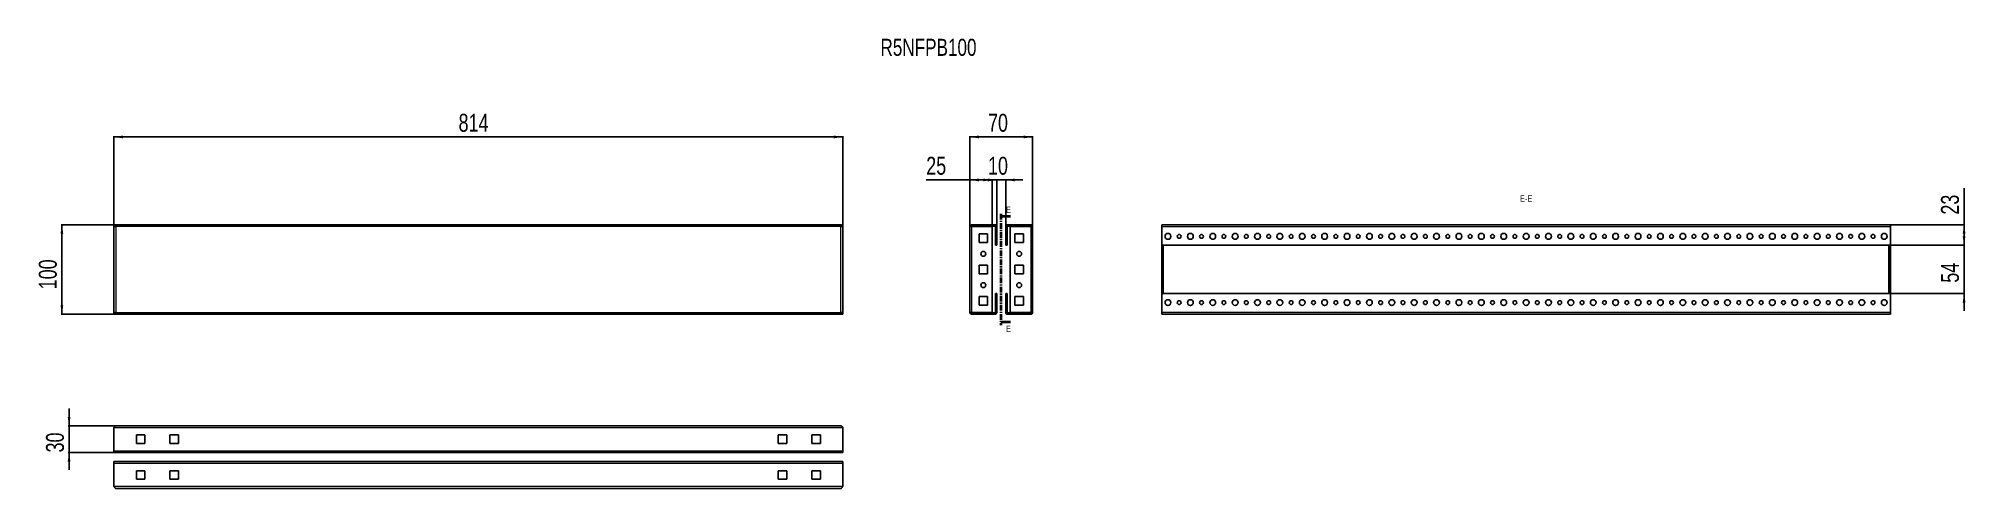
# Model space of a CAD drawing. Header units: millimetres. Extents: x -314 to 1838, y 38 to 540.
import ezdxf

# ---------------------------------------------------------------- set-up
doc = ezdxf.new("R2010")
doc.units = ezdxf.units.MM
doc.linetypes.add('CENTER', pattern=[10.16, 6.35, -1.27, 1.27, -1.27])
doc.layers.add('FORMAT', color=7, linetype='Continuous')
doc.styles.add('SLDTEXTSTYLE0', font='TXT', dxfattribs={"width": 0.75})
doc.dimstyles.new('SLDDIMSTYLE0', dxfattribs={"dimtxt": 20, "dimasz": 10, "dimexe": 0, "dimexo": 0.0625, "dimgap": 5, "dimtad": 2, "dimdec": 1, "dimrnd": 1e-09, "dimzin": 12, "dimdsep": 46, "dimtxsty": 'SLDTEXTSTYLE0', "dimsah": 1, "dimcen": 0.09, "dimadec": 0, "dimazin": 3, "dimtfac": 1, "dimtofl": 0, "dimtmove": 0, "dimatfit": 3, "dimfxl": 0, "dimfrac": 2, "dimtolj": 1, "dimtzin": 12, "dimarcsym": 0})
doc.dimstyles.new('SLDDIMSTYLE1', dxfattribs={"dimtxt": 20, "dimasz": 10, "dimexe": 0, "dimexo": 0.0625, "dimgap": 5, "dimtad": 2, "dimdec": 1, "dimrnd": 1e-09, "dimzin": 12, "dimdsep": 46, "dimtxsty": 'SLDTEXTSTYLE0', "dimsah": 1, "dimcen": 0.09, "dimadec": 0, "dimazin": 3, "dimtfac": 1, "dimtmove": 0, "dimatfit": 0, "dimfxl": 0, "dimfrac": 2, "dimtolj": 1, "dimtzin": 12, "dimarcsym": 0})

# ---------------------------------------------------------------- blocks, each defined once
blk = doc.blocks.new('_D')
at = {"layer": 'FORMAT'}
for p, q in [((-229.8, 330.6), (-229.8, 431.6)), ((-229.8, 430.6), (584.2, 430.6)), ((584.2, 330.6), (584.2, 431.6))]:
    blk.add_line(p, q, dxfattribs=at)
for points in [[(-229.8, 430.6), (-219.8, 429), (-219.8, 432.1)], [(584.2, 430.6), (574.2, 432.1), (574.2, 429)]]:
    blk.add_solid(points, dxfattribs=at)
at = {"layer": 'FORMAT', "insert": (155.1, 456.4), "char_height": 20, "attachment_point": 1, "style": 'SLDTEXTSTYLE0'}
blk.add_mtext('814', dxfattribs=at)
blk = doc.blocks.new('_D_1')
at = {"layer": 'FORMAT'}
for p, q in [((-229.8, 332.6), (-288.9, 332.6)), ((-287.9, 332.6), (-287.9, 232.6)), ((-229.8, 232.6), (-288.9, 232.6))]:
    blk.add_line(p, q, dxfattribs=at)
for points in [[(-287.9, 332.6), (-289.5, 322.6), (-286.4, 322.6)], [(-287.9, 232.6), (-286.4, 242.6), (-289.5, 242.6)]]:
    blk.add_solid(points, dxfattribs=at)
at = {"layer": 'FORMAT', "insert": (-313.7, 260.4), "char_height": 20, "attachment_point": 1, "rotation": 90, "style": 'SLDTEXTSTYLE0'}
blk.add_mtext('100', dxfattribs=at)
blk = doc.blocks.new('_D_2')
at = {"layer": 'FORMAT'}
for p, q in [((726.2, 330.5), (726.2, 431.6)), ((726.2, 430.6), (796.2, 430.6)), ((796.2, 330.5), (796.2, 431.6))]:
    blk.add_line(p, q, dxfattribs=at)
for points in [[(726.2, 430.6), (736.2, 429), (736.2, 432.1)], [(796.2, 430.6), (786.2, 432.1), (786.2, 429)]]:
    blk.add_solid(points, dxfattribs=at)
at = {"layer": 'FORMAT', "insert": (746.4, 456.4), "char_height": 20, "attachment_point": 1, "style": 'SLDTEXTSTYLE0'}
blk.add_mtext('70', dxfattribs=at)
blk = doc.blocks.new('_D_3')
at = {"layer": 'FORMAT'}
for p, q in [((756.2, 382.6), (737, 382.6)), ((756.2, 330.5), (756.2, 383.6)), ((756.2, 382.6), (766.2, 382.6)), ((766.2, 330.5), (766.2, 383.6)), ((766.2, 382.6), (785.4, 382.6))]:
    blk.add_line(p, q, dxfattribs=at)
for points in [[(756.2, 382.6), (746.2, 384.1), (746.2, 381)], [(766.2, 382.6), (776.2, 381), (776.2, 384.1)]]:
    blk.add_solid(points, dxfattribs=at)
at = {"layer": 'FORMAT', "insert": (746.4, 408.4), "char_height": 20, "attachment_point": 1, "style": 'SLDTEXTSTYLE0'}
blk.add_mtext('10', dxfattribs=at)
blk = doc.blocks.new('_D_4')
at = {"layer": 'FORMAT'}
for p, q in [((726.2, 382.6), (677.4, 382.6)), ((726.2, 330.5), (726.2, 383.6)), ((751.2, 382.6), (726.2, 382.6)), ((751.2, 330.6), (751.2, 383.6))]:
    blk.add_line(p, q, dxfattribs=at)
for points in [[(726.2, 382.6), (736.2, 381), (736.2, 384.1)], [(751.2, 382.6), (741.2, 384.1), (741.2, 381)]]:
    blk.add_solid(points, dxfattribs=at)
at = {"layer": 'FORMAT', "insert": (677.4, 408.4), "char_height": 20, "attachment_point": 1, "style": 'SLDTEXTSTYLE0'}
blk.add_mtext('25', dxfattribs=at)
blk = doc.blocks.new('_D_5')
at = {"layer": 'FORMAT'}
for p, q in [((-227.7, 108), (-280.9, 108)), ((-279.9, 108), (-279.9, 127.3)), ((-279.9, 108), (-279.9, 78)), ((-229.8, 78), (-280.9, 78)), ((-279.9, 78), (-279.9, 58.8))]:
    blk.add_line(p, q, dxfattribs=at)
for points in [[(-279.9, 108), (-278.4, 118), (-281.5, 118)], [(-279.9, 78), (-281.5, 68), (-278.4, 68)]]:
    blk.add_solid(points, dxfattribs=at)
at = {"layer": 'FORMAT', "insert": (-305.7, 78.2), "char_height": 20, "attachment_point": 1, "rotation": 90, "style": 'SLDTEXTSTYLE0'}
blk.add_mtext('30', dxfattribs=at)
blk = doc.blocks.new('_D_6')
at = {"layer": 'FORMAT'}
for p, q in [((1836.6, 309.6), (1836.6, 328.8)), ((1753.4, 309.6), (1837.6, 309.6)), ((1836.6, 309.6), (1836.6, 255.6)), ((1753.4, 255.6), (1837.6, 255.6)), ((1836.6, 255.6), (1836.6, 236.3))]:
    blk.add_line(p, q, dxfattribs=at)
for points in [[(1836.6, 309.6), (1838.1, 319.6), (1835, 319.6)], [(1836.6, 255.6), (1835, 245.6), (1838.1, 245.6)]]:
    blk.add_solid(points, dxfattribs=at)
at = {"layer": 'FORMAT', "insert": (1810.8, 267.8), "char_height": 20, "attachment_point": 1, "rotation": 90, "style": 'SLDTEXTSTYLE0'}
blk.add_mtext('54', dxfattribs=at)
blk = doc.blocks.new('_D_7')
at = {"layer": 'FORMAT'}
for p, q in [((1836.6, 332.6), (1836.6, 373.3)), ((1754.4, 332.6), (1837.6, 332.6)), ((1836.6, 332.6), (1836.6, 309.6)), ((1753.4, 309.6), (1837.6, 309.6))]:
    blk.add_line(p, q, dxfattribs=at)
for points in [[(1836.6, 332.6), (1835, 322.6), (1838.1, 322.6)], [(1836.6, 309.6), (1838.1, 319.6), (1835, 319.6)]]:
    blk.add_solid(points, dxfattribs=at)
at = {"layer": 'FORMAT', "insert": (1810.8, 343.8), "char_height": 20, "attachment_point": 1, "rotation": 90, "style": 'SLDTEXTSTYLE0'}
blk.add_mtext('23', dxfattribs=at)

msp = doc.modelspace()

# ---------------------------------------------------------------- linework, layer by layer
at = {"color": 7, "linetype": 'CENTER', "lineweight": 35}
msp.add_line((760.81, 344.57), (760.81, 220.56), dxfattribs=at)
at = {"color": 7, "linetype": 'Continuous', "lineweight": 25}
for p, q in [((584.22, 332.57), (-229.78, 332.57)), ((-229.78, 331.07), (-229.78, 332.57)), ((-229.78, 331.07), (-229.78, 330.57)), ((-229.78, 330.57), (-229.78, 234.57)), ((-229.78, 330.57), (-228.28, 330.57)), ((584.22, 330.57), (582.72, 330.57)), ((584.22, 332.57), (584.22, 331.07)), ((584.22, 330.57), (584.22, 331.07)), ((584.22, 234.57), (584.22, 330.57)), ((726.2, 234.67), (726.2, 330.47)), ((728.3, 332.57), (728.3, 331.07)), ((728.3, 332.57), (754.1, 332.57)), ((728.3, 331.07), (754.1, 331.07)), ((728.3, 330.57), (751.2, 330.57)), ((751.2, 234.57), (751.2, 330.57)), ((754.7, 330.47), (754.7, 310.57)), ((756.2, 330.47), (756.2, 310.57)), ((766.2, 310.57), (766.2, 330.47)), ((767.7, 310.57), (767.7, 330.47)), ((768.3, 332.57), (794.1, 332.57)), ((768.3, 331.07), (794.1, 331.07)), ((771.2, 234.57), (771.2, 330.57)), ((794.1, 330.57), (771.2, 330.57)), ((794.1, 331.07), (794.1, 332.57)), ((796.2, 330.47), (796.2, 234.67)), ((940.41, 332.57), (1754.41, 332.57)), ((940.41, 330.47), (940.41, 332.57)), ((940.41, 330.47), (940.41, 310.57)), ((1754.41, 332.57), (1754.41, 330.47)), ((1754.41, 310.57), (1754.41, 330.47)), ((736.45, 322.32), (736.45, 312.82)), ((745.95, 322.32), (736.45, 322.32)), ((736.45, 312.82), (745.95, 312.82)), ((745.95, 312.82), (745.95, 322.32)), ((754.7, 310.57), (756.2, 310.57)), ((754.7, 309.57), (754.7, 310.57)), ((756.2, 309.57), (754.7, 309.57)), ((756.2, 310.57), (756.2, 309.57)), ((766.2, 310.57), (767.7, 310.57)), ((766.2, 309.57), (766.2, 310.57)), ((767.7, 309.57), (766.2, 309.57)), ((767.7, 310.57), (767.7, 309.57)), ((776.45, 322.32), (785.95, 322.32)), ((776.45, 312.82), (776.45, 322.32)), ((785.95, 312.82), (776.45, 312.82)), ((785.95, 322.32), (785.95, 312.82)), ((940.41, 310.57), (941.41, 309.57)), ((940.41, 254.57), (940.41, 310.57)), ((941.41, 309.57), (1753.41, 309.57)), ((941.91, 255.57), (941.91, 309.57)), ((1752.91, 255.57), (1752.91, 309.57)), ((1753.41, 309.57), (1754.41, 310.57)), ((1754.41, 254.57), (1754.41, 310.57)), ((736.45, 287.32), (736.45, 277.82)), ((745.95, 287.32), (736.45, 287.32)), ((745.95, 277.82), (745.95, 287.32)), ((776.45, 287.32), (785.95, 287.32)), ((776.45, 277.82), (776.45, 287.32)), ((785.95, 287.32), (785.95, 277.82)), ((736.45, 277.82), (745.95, 277.82)), ((785.95, 277.82), (776.45, 277.82)), ((745.95, 252.32), (736.45, 252.32)), ((736.45, 252.32), (736.45, 242.82)), ((736.45, 242.82), (745.95, 242.82)), ((745.95, 242.82), (745.95, 252.32)), ((754.7, 255.57), (756.2, 255.57)), ((754.7, 254.57), (754.7, 255.57)), ((756.2, 254.57), (754.7, 254.57)), ((754.7, 254.57), (754.7, 234.67)), ((756.2, 255.57), (756.2, 254.57)), ((756.2, 254.57), (756.2, 234.67)), ((766.2, 255.57), (767.7, 255.57)), ((766.2, 254.57), (766.2, 255.57)), ((767.7, 254.57), (766.2, 254.57)), ((766.2, 234.67), (766.2, 254.57)), ((767.7, 255.57), (767.7, 254.57)), ((767.7, 234.67), (767.7, 254.57)), ((776.45, 252.32), (785.95, 252.32)), ((776.45, 242.82), (776.45, 252.32)), ((785.95, 242.82), (776.45, 242.82)), ((785.95, 252.32), (785.95, 242.82)), ((941.41, 255.57), (940.41, 254.57)), ((940.41, 254.57), (940.41, 234.67)), ((1753.41, 255.57), (941.41, 255.57)), ((1754.41, 254.57), (1753.41, 255.57)), ((1754.41, 234.67), (1754.41, 254.57)), ((-228.28, 234.57), (-229.78, 234.57)), ((-229.78, 234.57), (-229.78, 234.07)), ((-229.78, 234.07), (-229.78, 232.57)), ((-229.78, 232.57), (584.22, 232.57)), ((582.72, 234.57), (584.22, 234.57)), ((584.22, 234.07), (584.22, 234.57)), ((584.22, 232.57), (584.22, 234.07)), ((728.3, 234.57), (751.2, 234.57)), ((728.3, 232.57), (728.3, 234.07)), ((754.1, 234.07), (728.3, 234.07)), ((754.1, 232.57), (728.3, 232.57)), ((794.1, 234.07), (768.3, 234.07)), ((794.1, 232.57), (768.3, 232.57)), ((794.1, 234.57), (771.2, 234.57)), ((794.1, 234.07), (794.1, 232.57)), ((940.41, 232.57), (940.41, 234.67)), ((1754.41, 232.57), (940.41, 232.57)), ((1754.41, 234.67), (1754.41, 232.57)), ((-227.68, 108.02), (582.12, 108.02)), ((-229.78, 105.92), (-229.78, 80.12)), ((-204.78, 97.77), (-195.28, 97.77)), ((-204.78, 88.27), (-204.78, 97.77)), ((-195.28, 88.27), (-204.78, 88.27)), ((-195.28, 97.77), (-195.28, 88.27)), ((-167.28, 97.77), (-157.78, 97.77)), ((-167.28, 88.27), (-167.28, 97.77)), ((-157.78, 88.27), (-167.28, 88.27)), ((-157.78, 97.77), (-157.78, 88.27)), ((521.72, 97.77), (512.22, 97.77)), ((512.22, 97.77), (512.22, 88.27)), ((512.22, 88.27), (521.72, 88.27)), ((521.72, 88.27), (521.72, 97.77)), ((549.72, 97.77), (549.72, 88.27)), ((559.22, 97.77), (549.72, 97.77)), ((549.72, 88.27), (559.22, 88.27)), ((559.22, 88.27), (559.22, 97.77)), ((584.22, 80.12), (584.22, 105.92)), ((-229.78, 78.02), (-229.78, 80.12)), ((-229.78, 78.02), (584.22, 78.02)), ((-229.78, 65.92), (-229.78, 68.02)), ((584.22, 68.02), (-229.78, 68.02)), ((-229.78, 65.92), (-229.78, 40.12)), ((584.22, 80.12), (584.22, 78.02)), ((584.22, 68.02), (584.22, 65.92)), ((584.22, 40.12), (584.22, 65.92)), ((-195.28, 57.77), (-204.78, 57.77)), ((-204.78, 57.77), (-204.78, 48.27)), ((-204.78, 48.27), (-195.28, 48.27)), ((-195.28, 48.27), (-195.28, 57.77)), ((-157.78, 57.77), (-167.28, 57.77)), ((-167.28, 57.77), (-167.28, 48.27)), ((-167.28, 48.27), (-157.78, 48.27)), ((-157.78, 48.27), (-157.78, 57.77)), ((512.22, 48.27), (512.22, 57.77)), ((512.22, 57.77), (521.72, 57.77)), ((521.72, 48.27), (512.22, 48.27)), ((521.72, 57.77), (521.72, 48.27)), ((549.72, 57.77), (559.22, 57.77)), ((549.72, 48.27), (549.72, 57.77)), ((559.22, 48.27), (549.72, 48.27)), ((559.22, 57.77), (559.22, 48.27)), ((582.12, 38.02), (-227.68, 38.02))]:
    msp.add_line(p, q, dxfattribs=at)
at = {"color": 8, "linetype": 'Continuous', "lineweight": 18}
for p, q in [((-227.68, 330.47), (-227.68, 234.67)), ((582.12, 330.47), (-227.68, 330.47)), ((582.12, 234.67), (582.12, 330.47)), ((728.3, 234.57), (728.3, 330.57)), ((754.1, 331.07), (754.1, 332.57)), ((754.7, 330.47), (756.2, 330.47)), ((767.7, 330.47), (766.2, 330.47)), ((768.3, 331.07), (768.3, 332.57)), ((794.1, 330.57), (794.1, 234.57)), ((940.41, 330.47), (1754.41, 330.47)), ((942.51, 255.57), (942.51, 309.57)), ((1752.31, 309.57), (1752.31, 255.57)), ((-227.68, 234.67), (582.12, 234.67)), ((754.1, 234.07), (754.1, 232.57)), ((754.7, 234.67), (756.2, 234.67)), ((767.7, 234.67), (766.2, 234.67)), ((768.3, 234.07), (768.3, 232.57)), ((1754.41, 234.67), (940.41, 234.67)), ((-229.78, 105.92), (584.22, 105.92)), ((-229.78, 80.12), (584.22, 80.12)), ((584.22, 65.92), (-229.78, 65.92)), ((584.22, 40.12), (-229.78, 40.12))]:
    msp.add_line(p, q, dxfattribs=at)
at = {"color": 7, "linetype": 'Continuous', "lineweight": 35}
for p, q in [((771.45, 341.57), (760.81, 341.57)), ((771.45, 223.56), (760.81, 223.56))]:
    msp.add_line(p, q, dxfattribs=at)
at = {"color": 7, "linetype": 'Continuous', "lineweight": 25}
for centre, radius in [((741.2, 300.07), 2.75), ((781.2, 300.07), 2.75), ((947.41, 319.57), 3.25), ((959.91, 319.57), 2.1), ((972.41, 319.57), 3.25), ((984.91, 319.57), 2.1), ((997.41, 319.57), 3.25), ((1009.91, 319.57), 2.1), ((1022.41, 319.57), 3.25), ((1034.91, 319.57), 2.1), ((1047.41, 319.57), 3.25), ((1059.91, 319.57), 2.1), ((1072.41, 319.57), 3.25), ((1084.91, 319.57), 2.1), ((1097.41, 319.57), 3.25), ((1109.91, 319.57), 2.1), ((1122.41, 319.57), 3.25), ((1134.91, 319.57), 2.1), ((1147.41, 319.57), 3.25), ((1159.91, 319.57), 2.1), ((1172.41, 319.57), 3.25), ((1184.91, 319.57), 2.1), ((1197.41, 319.57), 3.25), ((1209.91, 319.57), 2.1), ((1222.41, 319.57), 3.25), ((1234.91, 319.57), 2.1), ((1247.41, 319.57), 3.25), ((1259.91, 319.57), 2.1), ((1272.41, 319.57), 3.25), ((1284.91, 319.57), 2.1), ((1297.41, 319.57), 3.25), ((1309.91, 319.57), 2.1), ((1322.41, 319.57), 3.25), ((1334.91, 319.57), 2.1), ((1347.41, 319.57), 3.25), ((1359.91, 319.57), 2.1), ((1372.41, 319.57), 3.25), ((1384.91, 319.57), 2.1), ((1397.41, 319.57), 3.25), ((1409.91, 319.57), 2.1), ((1422.41, 319.57), 3.25), ((1434.91, 319.57), 2.1), ((1447.41, 319.57), 3.25), ((1459.91, 319.57), 2.1), ((1472.41, 319.57), 3.25), ((1484.91, 319.57), 2.1), ((1497.41, 319.57), 3.25), ((1509.91, 319.57), 2.1), ((1522.41, 319.57), 3.25), ((1534.91, 319.57), 2.1), ((1547.41, 319.57), 3.25), ((1559.91, 319.57), 2.1), ((1572.41, 319.57), 3.25), ((1584.91, 319.57), 2.1), ((1597.41, 319.57), 3.25), ((1609.91, 319.57), 2.1), ((1622.41, 319.57), 3.25), ((1634.91, 319.57), 2.1), ((1647.41, 319.57), 3.25), ((1659.91, 319.57), 2.1), ((1672.41, 319.57), 3.25), ((1684.91, 319.57), 2.1), ((1697.41, 319.57), 3.25), ((1709.91, 319.57), 2.1), ((1722.41, 319.57), 3.25), ((1734.91, 319.57), 2.1), ((1747.41, 319.57), 3.25), ((741.2, 265.07), 2.75), ((781.2, 265.07), 2.75), ((947.41, 245.57), 3.25), ((959.91, 245.57), 2.1), ((972.41, 245.57), 3.25), ((984.91, 245.57), 2.1), ((997.41, 245.57), 3.25), ((1009.91, 245.57), 2.1), ((1022.41, 245.57), 3.25), ((1034.91, 245.57), 2.1), ((1047.41, 245.57), 3.25), ((1059.91, 245.57), 2.1), ((1072.41, 245.57), 3.25), ((1084.91, 245.57), 2.1), ((1097.41, 245.57), 3.25), ((1109.91, 245.57), 2.1), ((1122.41, 245.57), 3.25), ((1134.91, 245.57), 2.1), ((1147.41, 245.57), 3.25), ((1159.91, 245.57), 2.1), ((1172.41, 245.57), 3.25), ((1184.91, 245.57), 2.1), ((1197.41, 245.57), 3.25), ((1209.91, 245.57), 2.1), ((1222.41, 245.57), 3.25), ((1234.91, 245.57), 2.1), ((1247.41, 245.57), 3.25), ((1259.91, 245.57), 2.1), ((1272.41, 245.57), 3.25), ((1284.91, 245.57), 2.1), ((1297.41, 245.57), 3.25), ((1309.91, 245.57), 2.1), ((1322.41, 245.57), 3.25), ((1334.91, 245.57), 2.1), ((1347.41, 245.57), 3.25), ((1359.91, 245.57), 2.1), ((1372.41, 245.57), 3.25), ((1384.91, 245.57), 2.1), ((1397.41, 245.57), 3.25), ((1409.91, 245.57), 2.1), ((1422.41, 245.57), 3.25), ((1434.91, 245.57), 2.1), ((1447.41, 245.57), 3.25), ((1459.91, 245.57), 2.1), ((1472.41, 245.57), 3.25), ((1484.91, 245.57), 2.1), ((1497.41, 245.57), 3.25), ((1509.91, 245.57), 2.1), ((1522.41, 245.57), 3.25), ((1534.91, 245.57), 2.1), ((1547.41, 245.57), 3.25), ((1559.91, 245.57), 2.1), ((1572.41, 245.57), 3.25), ((1584.91, 245.57), 2.1), ((1597.41, 245.57), 3.25), ((1609.91, 245.57), 2.1), ((1622.41, 245.57), 3.25), ((1634.91, 245.57), 2.1), ((1647.41, 245.57), 3.25), ((1659.91, 245.57), 2.1), ((1672.41, 245.57), 3.25), ((1684.91, 245.57), 2.1), ((1697.41, 245.57), 3.25), ((1709.91, 245.57), 2.1), ((1722.41, 245.57), 3.25), ((1734.91, 245.57), 2.1), ((1747.41, 245.57), 3.25)]:
    msp.add_circle(centre, radius, dxfattribs=at)
for centre, radius, start, end in [((754.1, 330.47), 2.1, 0, 90), ((754.1, 330.47), 0.6, 0, 90), ((768.3, 330.47), 2.1, 90, 180), ((768.3, 330.47), 0.6, 90, 180), ((754.1, 234.67), 2.1, 270, 0), ((754.1, 234.67), 0.6, 270, 0), ((768.3, 234.67), 2.1, 180, 270), ((768.3, 234.67), 0.6, 180, 270)]:
    msp.add_arc(centre, radius, start, end, dxfattribs=at)
for points, knots in [([(-227.68, 330.47), (-227.86, 330.75), (-228.22, 331.31), (-228.75, 332.01), (-229.27, 332.48), (-229.62, 332.54), (-229.78, 332.57)], [0, 0, 0, 0, 0.2547527, 0.5096447, 0.7645377, 1, 1, 1, 1]), ([(-227.68, 330.47), (-227.86, 330.55), (-228.23, 330.71), (-228.92, 330.98), (-229.44, 331.03), (-229.78, 331.07)], [0, 0, 0, 0, 0.2598775, 0.5197391, 1, 1, 1, 1]), ([(796.2, 330.47), (796.17, 330.75), (796.1, 331.31), (795.6, 332.01), (794.9, 332.48), (794.36, 332.54), (794.1, 332.57)], [0, 0, 0, 0, 0.2547527, 0.5096447, 0.7645377, 1, 1, 1, 1]), ([(794.7, 330.47), (794.69, 330.55), (794.67, 330.71), (794.48, 330.98), (794.25, 331.03), (794.1, 331.07)], [0, 0, 0, 0, 0.2598775, 0.5197391, 1, 1, 1, 1]), ([(582.12, 108.02), (582.3, 107.99), (582.65, 107.92), (583.19, 107.42), (583.71, 106.72), (584.06, 106.18), (584.22, 105.92)], [0, 0, 0, 0, 0.2547527, 0.5096447, 0.7645377, 1, 1, 1, 1]), ([(-227.68, 38.02), (-227.86, 38.05), (-228.22, 38.12), (-228.75, 38.62), (-229.27, 39.32), (-229.62, 39.86), (-229.78, 40.12)], [0, 0, 0, 0, 0.2547527, 0.5096447, 0.7645377, 1, 1, 1, 1])]:
    msp.add_open_spline(points, degree=3, knots=knots, dxfattribs=at)
for points in [[(-229.78, 330.57), (-229.75, 330.56), (-229.69, 330.54), (-229.2, 330.52), (-228.51, 330.49), (-227.96, 330.47), (-227.68, 330.47)], [(584.22, 332.57), (584.04, 332.53), (583.69, 332.47), (583.17, 331.99), (582.64, 331.29), (582.29, 330.74), (582.12, 330.47)], [(584.22, 331.07), (583.87, 331.03), (583.17, 330.95), (582.47, 330.63), (582.12, 330.47)], [(582.12, 330.47), (582.39, 330.47), (582.95, 330.49), (583.64, 330.52), (584.13, 330.54), (584.19, 330.56), (584.22, 330.57)], [(728.3, 332.57), (728.03, 332.53), (727.48, 332.47), (726.78, 331.99), (726.3, 331.29), (726.23, 330.74), (726.2, 330.47)], [(726.2, 330.47), (726.23, 330.47), (726.3, 330.49), (726.78, 330.52), (727.48, 330.54), (728.03, 330.56), (728.3, 330.57)], [(728.3, 331.07), (728.14, 331.03), (727.82, 330.95), (727.74, 330.63), (727.7, 330.47)], [(794.1, 330.57), (794.38, 330.56), (794.93, 330.54), (795.62, 330.52), (796.11, 330.49), (796.17, 330.47), (796.2, 330.47)], [(-227.68, 234.67), (-227.96, 234.66), (-228.51, 234.64), (-229.2, 234.62), (-229.69, 234.59), (-229.75, 234.57), (-229.78, 234.57)], [(-229.78, 234.07), (-229.43, 234.1), (-228.73, 234.18), (-228.03, 234.5), (-227.68, 234.67)], [(-229.78, 232.57), (-229.61, 232.6), (-229.26, 232.66), (-228.73, 233.15), (-228.21, 233.84), (-227.86, 234.39), (-227.68, 234.67)], [(582.12, 234.67), (582.29, 234.39), (582.64, 233.84), (583.17, 233.15), (583.69, 232.66), (584.04, 232.6), (584.22, 232.57)], [(582.12, 234.67), (582.47, 234.5), (583.17, 234.18), (583.87, 234.1), (584.22, 234.07)], [(584.22, 234.57), (584.19, 234.57), (584.13, 234.59), (583.64, 234.62), (582.95, 234.64), (582.39, 234.66), (582.12, 234.67)], [(728.3, 234.57), (728.03, 234.57), (727.48, 234.59), (726.78, 234.62), (726.3, 234.64), (726.23, 234.66), (726.2, 234.67)], [(726.2, 234.67), (726.23, 234.39), (726.3, 233.84), (726.78, 233.15), (727.48, 232.66), (728.03, 232.6), (728.3, 232.57)], [(727.7, 234.67), (727.74, 234.5), (727.82, 234.18), (728.14, 234.1), (728.3, 234.07)], [(794.1, 234.07), (794.26, 234.1), (794.59, 234.18), (794.66, 234.5), (794.7, 234.67)], [(794.1, 232.57), (794.38, 232.6), (794.93, 232.66), (795.62, 233.15), (796.11, 233.84), (796.17, 234.39), (796.2, 234.67)], [(796.2, 234.67), (796.17, 234.66), (796.11, 234.64), (795.62, 234.62), (794.93, 234.59), (794.38, 234.57), (794.1, 234.57)], [(-229.78, 105.92), (-229.61, 106.19), (-229.26, 106.75), (-228.73, 107.44), (-228.21, 107.92), (-227.86, 107.99), (-227.68, 108.02)], [(584.22, 40.12), (584.04, 39.84), (583.69, 39.29), (583.17, 38.6), (582.64, 38.11), (582.29, 38.05), (582.12, 38.02)]]:
    msp.add_open_spline(points, degree=3, dxfattribs=at)
at = {"color": 7, "linetype": 'Continuous', "lineweight": 35}
for points in [[(760.81, 341.57), (767.81, 340.45), (767.81, 342.69)], [(760.81, 223.56), (767.81, 222.44), (767.81, 224.68)]]:
    msp.add_solid(points, dxfattribs=at)

# ---------------------------------------------------------------- texts
at = {"color": 7, "linetype": 'Continuous', "char_height": 7, "attachment_point": 1, "style": 'SLDTEXTSTYLE0'}
for insert in [(766.44, 352.68), (766.44, 219.86)]:
    msp.add_mtext('E', dxfattribs=dict(at, insert=insert))
at = {"layer": 'FORMAT', "style": 'SLDTEXTSTYLE0'}
for s, insert, char_height, attachment_point in [('R5NFPB100', (626.3, 540.18), 19.05, 1), ('E-E', (1347.5, 365.26), 7, 2)]:
    msp.add_mtext(s, dxfattribs=dict(at, insert=insert, char_height=char_height, attachment_point=attachment_point))

# ---------------------------------------------------------------- dimensions: what is measured, and where the dimension line sits
at = {"layer": 'FORMAT'}
for base, p1, p2, dimstyle, picture, middle in [((584.22, 430.57), (-229.78, 330.57), (584.22, 330.57), 'SLDDIMSTYLE0', '_D', (177.22, 430.57)), ((796.2, 430.57), (726.2, 330.47), (796.2, 330.47), 'SLDDIMSTYLE0', '_D_2', (761.2, 430.57)), ((726.2, 382.57), (751.2, 330.57), (726.2, 330.47), 'SLDDIMSTYLE0', '_D_4', (692.2, 382.57)), ((766.2, 382.57), (756.2, 330.47), (766.2, 330.47), 'SLDDIMSTYLE1', '_D_3', (761.2, 382.57))]:
    dim = msp.add_linear_dim(base=base, p1=p1, p2=p2, dimstyle=dimstyle, dxfattribs=at)
    dim.commit()
    dim.dimension.update_dxf_attribs({"geometry": picture, "text_midpoint": middle, "dimtype": 160})
for base, p1, p2, dimstyle, picture, middle in [((1836.58, 309.57), (1754.41, 332.57), (1753.41, 309.57), 'SLDDIMSTYLE0', '_D_7', (1836.58, 358.57)), ((-287.95, 232.57), (-229.78, 332.57), (-229.78, 232.57), 'SLDDIMSTYLE0', '_D_1', (-287.95, 282.57)), ((1836.58, 255.57), (1753.41, 309.57), (1753.41, 255.57), 'SLDDIMSTYLE1', '_D_6', (1836.58, 282.57)), ((-279.95, 78.02), (-227.68, 108.02), (-229.78, 78.02), 'SLDDIMSTYLE1', '_D_5', (-279.95, 93.02))]:
    dim = msp.add_linear_dim(base=base, p1=p1, p2=p2, angle=90, dimstyle=dimstyle, dxfattribs=at)
    dim.commit()
    dim.dimension.update_dxf_attribs({"geometry": picture, "text_midpoint": middle, "dimtype": 160})

doc.saveas('drawing.dxf')
